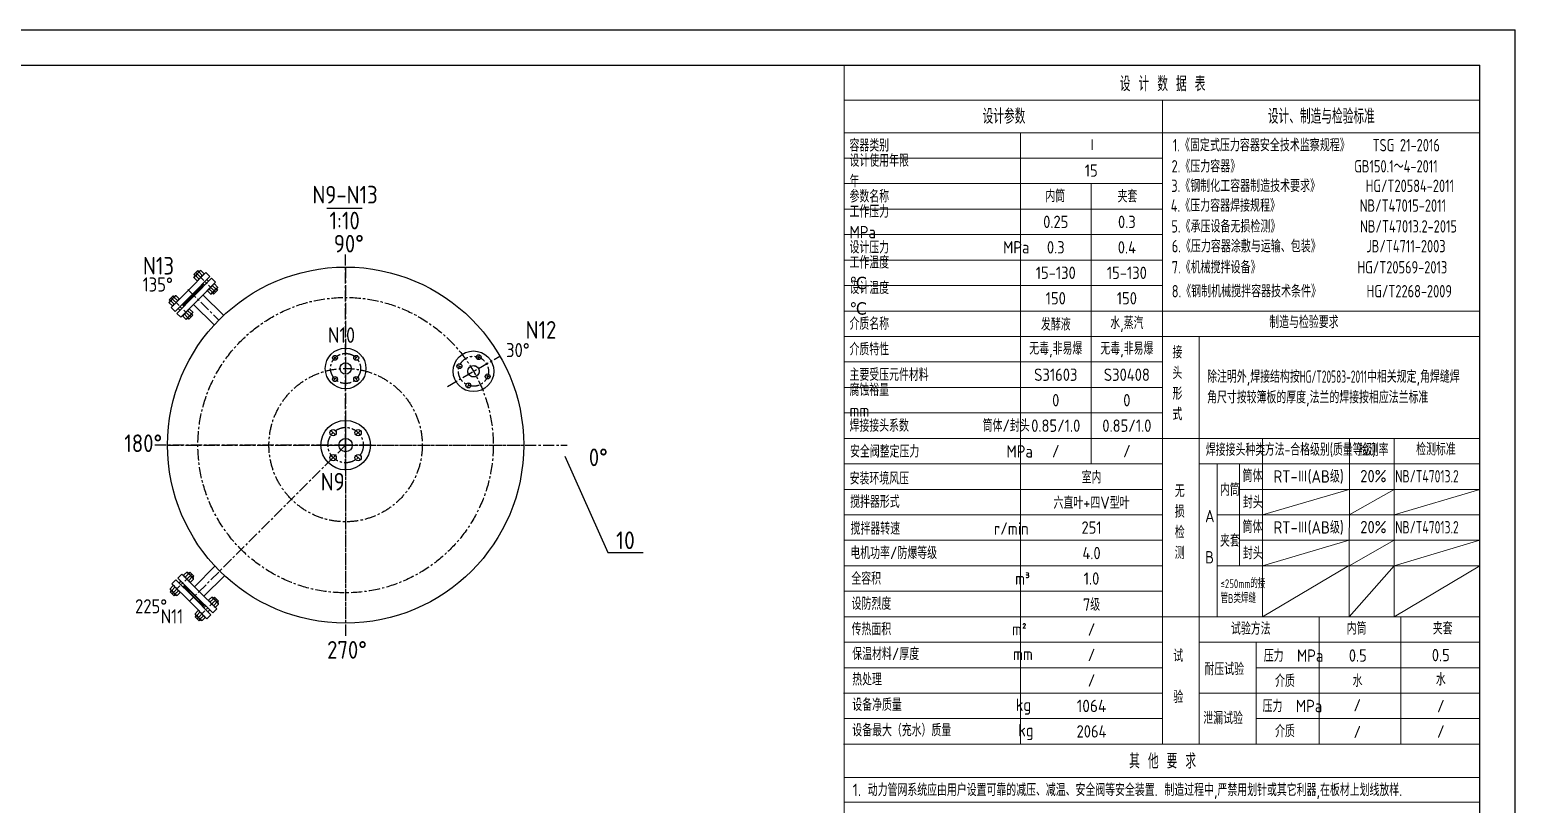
# Model space of a CAD drawing. Header units: millimetres. Extents: x 39049 to 47459, y -4270 to 1670.
# Drawn here: x 43254 to 47459, y -523 to 1670 of the extents above; entities that cross this region are included whole.
import ezdxf
from ezdxf.enums import TextEntityAlignment as Align

# ---------------------------------------------------------------- set-up
doc = ezdxf.new("R2010")
doc.units = ezdxf.units.MM
doc.linetypes.add('CENTER', pattern=[50.8, 31.75, -6.35, 6.35, -6.35])
doc.linetypes.add('DASHED', pattern=[19.05, 12.7, -6.35])
for name, color, linetype in [('00', 4, 'Continuous'), ('item', 7, 'Continuous'), ('LAYER2', 1, 'CENTER'), ('LAYER3', 4, 'Continuous')]:
    doc.layers.add(name, color=color, linetype=linetype)
doc.styles.add('hz', font='gbenor.shx', dxfattribs={"bigfont": 'gbcbig.shx'})
doc.styles.get("Standard").update_dxf_attribs({"font": 'isocp.shx', "width": 0.707, "bigfont": 'hztxt.shx'})

msp = doc.modelspace()

# ---------------------------------------------------------------- linework, layer by layer
for p, q in [((39049.4533, 1669.7429), (47459.4533, 1669.7429)), ((47459.4533, -4270.2571), (47459.4533, 1669.7429)), ((39299.4533, 1569.7429), (47359.4533, 1569.7429)), ((45559.4111, 1569.7429), (47359.4533, 1569.7429)), ((47359.4533, -4170.2571), (47359.4533, 1569.7429)), ((47359.4533, -2090.3331), (47359.4533, 1569.7429)), ((44095.8019, 1164.21), (44195.8019, 1164.21))]:
    msp.add_line(p, q)
at = {"lineweight": 15}
for p, q in [((45559.4116, -1076.8484), (45559.4111, 1569.7429)), ((45559.4112, 1470.3945), (47359.4533, 1470.3945)), ((46461.2822, -352.6082), (46461.2822, 1470.3945)), ((45559.4112, 1378.2744), (47359.4533, 1378.2744)), ((46058.7393, -352.6082), (46058.7393, 1378.2744)), ((45559.4112, 1306.1543), (46461.2822, 1306.1543)), ((45559.4112, 1234.0342), (46461.2822, 1234.0342)), ((46258.7393, 440.713), (46258.7393, 1234.0342)), ((45559.4112, 1161.9141), (46461.2822, 1161.9141)), ((45559.4112, 1089.794), (46461.2822, 1089.794)), ((45559.4112, 1017.6739), (46461.2822, 1017.6739)), ((45559.4112, 945.5538), (46461.2822, 945.5538)), ((45559.4112, 873.4337), (46461.2822, 873.4337)), ((46461.2822, 873.4337), (47359.4533, 873.4337)), ((45559.4112, 801.3135), (46461.2822, 801.3135)), ((46461.2822, 801.3135), (47359.4533, 801.3135)), ((46564.9269, 7.9923), (46564.9269, 801.3135)), ((45559.4112, 729.1934), (46461.2822, 729.1934)), ((45559.4112, 657.0733), (46461.2822, 657.0733)), ((45559.4112, 584.9532), (46461.2822, 584.9532)), ((45559.4112, 512.8331), (46461.2822, 512.8331)), ((46461.2822, 512.8331), (47359.4533, 512.8331)), ((46743.9114, 7.9923), (46743.9114, 512.8331)), ((46989.2235, 7.9923), (46990.063, 512.8331)), ((47116.3997, 7.9923), (47116.3997, 512.8331)), ((45559.4112, 440.713), (46461.2822, 440.713)), ((46564.9269, 440.713), (47359.4533, 440.713)), ((46615.6023, 440.713), (46615.6023, 7.9923)), ((46678.9356, 439.6019), (46678.9356, 152.2326)), ((45559.4112, 368.5929), (46461.2822, 368.5929)), ((46678.9356, 368.5929), (47359.4533, 368.5929)), ((46743.9114, 296.4728), (46989.7032, 368.5929)), ((46989.5833, 296.4728), (47116.3997, 368.5929)), ((47116.3997, 296.4728), (47359.4533, 368.5929)), ((45559.4112, 296.4728), (46461.2822, 296.4728)), ((46615.6023, 296.4728), (47359.4533, 296.4728)), ((45559.4112, 224.3527), (46461.2822, 224.3527)), ((46678.9356, 224.3527), (47359.4533, 224.3527)), ((46743.7914, 152.2326), (46989.5833, 224.3527)), ((46989.4634, 152.2326), (47116.2798, 224.3527)), ((47116.2798, 152.2326), (47359.3334, 224.3527)), ((45559.4112, 152.2326), (46461.2822, 152.2326)), ((46615.6023, 152.2326), (47359.4533, 152.2326)), ((46743.9114, 7.9923), (46987.5278, 152.2326)), ((46989.2235, 7.9923), (47116.2798, 152.2326)), ((47116.3997, 7.9923), (47359.4533, 152.2326)), ((45559.4112, 80.1124), (46461.2822, 80.1124)), ((45559.4112, 7.9923), (46461.2822, 7.9923)), ((46461.2822, 7.9923), (47359.4533, 7.9923)), ((46564.9269, -352.6082), (46564.9269, 7.9923)), ((46904.364, 7.9923), (46904.364, -352.6082)), ((47135.7729, 7.9923), (47135.7729, -352.6082)), ((45559.4112, -64.1278), (46461.2822, -64.1278)), ((45559.4112, -64.1278), (46461.2822, -64.1278)), ((46564.9269, -64.1278), (47359.4533, -64.1278)), ((46564.9269, -64.1278), (47359.4533, -64.1278)), ((46725.7671, -64.1278), (46725.7671, -352.6082)), ((45559.4112, -136.2479), (46461.2822, -136.2479)), ((45559.4112, -136.2479), (46461.2822, -136.2479)), ((46725.7671, -136.2479), (47359.4533, -136.2479)), ((46725.7671, -136.2479), (47359.4533, -136.2479)), ((45557.5612, -208.368), (46461.2822, -208.368)), ((45557.5612, -208.368), (46461.2822, -208.368)), ((46564.9269, -208.368), (47359.4533, -208.368)), ((46564.9269, -208.368), (47359.4533, -208.368)), ((45559.4112, -280.4881), (46461.2822, -280.4881)), ((45559.4112, -280.4881), (46461.2822, -280.4881)), ((46725.7671, -280.4881), (47359.4533, -280.4881)), ((46725.7671, -280.4881), (47359.4533, -280.4881)), ((45557.5612, -352.6082), (47359.4533, -352.6082)), ((45557.5612, -352.6082), (47359.4533, -352.6082)), ((45559.4108, -446.8484), (47359.453, -446.8484)), ((45559.4112, -516.8484), (47359.4533, -516.8484))]:
    msp.add_line(p, q, dxfattribs=at)
at = {"layer": '00', "color": 7}
for p, q in [((43723.5809, 973.9404), (43720.022, 977.4524)), ((43733.1335, 983.6207), (43729.5746, 987.1326)), ((43772.4094, 925.7559), (43775.9683, 922.2439)), ((43781.962, 935.4362), (43785.5209, 931.9242)), ((43653.3412, 902.7619), (43649.7823, 906.2739)), ((43662.8938, 912.4421), (43659.3349, 915.9541)), ((43702.1696, 854.5774), (43705.7286, 851.0654)), ((43711.7222, 864.2577), (43715.2812, 860.7457)), ((43704.5744, 130.0618), (43708.1099, 133.5973)), ((43714.1911, 120.4451), (43717.7266, 123.9806)), ((43656.0669, 81.5542), (43652.5314, 78.0187)), ((43665.6835, 71.9376), (43662.148, 68.402)), ((43775.2851, 59.3511), (43778.8206, 62.8866)), ((43784.9017, 49.7344), (43788.4373, 53.27)), ((43726.7776, 10.8436), (43723.242, 7.308)), ((43736.3942, 1.2269), (43732.8587, -2.3086))]:
    msp.add_line(p, q, dxfattribs=at)
at = {"layer": 'item', "color": 1, "linetype": 'Continuous', "ltscale": 10}
for p, q in [((44768.904, 462.9439), (44890.7965, 189.4119)), ((44890.7965, 189.4119), (44990.7965, 189.4119))]:
    msp.add_line(p, q, dxfattribs=at)
at = {"layer": 'LAYER2'}
for p, q in [((44148.6375, 493.7975), (44148.6375, 1036.1217)), ((43724.7983, 982.2925), (43780.7446, 927.0841)), ((44148.6375, 997.7975), (44148.6375, -10.2025)), ((43702.2025, 934.3443), (43789.8978, 847.8057)), ((43654.5586, 911.114), (43710.5049, 855.9056)), ((44113.6357, 745.7993), (44123.5352, 735.8998)), ((44183.6393, 745.7993), (44173.7398, 735.8998)), ((44436.683, 660.1006), (44585.1143, 745.7975)), ((44464.1213, 719.7275), (44477.277, 714.9392)), ((44527.5661, 749.3123), (44522.7778, 736.1566)), ((44113.6357, 675.7957), (44123.5352, 685.6952)), ((44183.6393, 675.7957), (44173.7398, 685.6952)), ((44557.1509, 685.8675), (44543.9952, 690.6558)), ((44493.7061, 656.2827), (44498.4944, 669.4384)), ((44148.6375, 565.2627), (44148.6375, 493.7975)), ((44106.9182, 535.5168), (44119.6461, 522.7889)), ((44190.3568, 535.5168), (44177.6288, 522.7889)), ((44148.6375, 493.7975), (43606.3133, 493.7975)), ((43644.6375, 493.7975), (44652.6375, 493.7975)), ((44148.6375, 493.7975), (43706.6957, 51.8557)), ((44077.1723, 493.7975), (44148.6375, 493.7975)), ((44106.9182, 452.0782), (44119.6461, 464.8061)), ((44148.6375, 422.3323), (44148.6375, 493.7975)), ((44220.1026, 493.7975), (44148.6375, 493.7975)), ((44148.6375, 493.7975), (44148.6375, -48.5267)), ((44148.6375, 493.7975), (44775.8421, 493.7975)), ((44190.3568, 452.0782), (44177.6288, 464.8061)), ((43657.3397, 73.2104), (43712.9183, 128.789)), ((43728.0504, 2.4997), (43783.6289, 58.0783))]:
    msp.add_line(p, q, dxfattribs=at)
for centre, radius in [((44148.6375, 493.7975), 418), ((44148.6375, 710.7975), 42.5), ((44510.6361, 702.7975), 42.5), ((44148.6375, 493.7975), 217), ((44148.6375, 493.7975), 50)]:
    msp.add_circle(centre, radius, dxfattribs=at)
at = {"layer": 'LAYER3'}
for p, q in [((43752.9396, 982.6207), (43703.7718, 932.7958)), ((43764.3281, 971.3824), (43715.1603, 921.5574)), ((43730.4175, 987.9868), (43719.1791, 976.5982)), ((43722.738, 973.0862), (43719.1791, 976.5982)), ((43719.3883, 968.166), (43719.9293, 970.24)), ((43719.3883, 968.166), (43728.3971, 959.276)), ((43736.7851, 987.3211), (43719.9293, 970.24)), ((43724.2542, 973.0969), (43733.263, 964.2069)), ((43733.9764, 984.4748), (43730.4175, 987.9868)), ((43747.3195, 976.9256), (43730.4637, 959.8445)), ((43733.9859, 982.9587), (43742.9947, 974.0687)), ((43738.8517, 987.8895), (43736.7851, 987.3211)), ((43738.8517, 987.8895), (43747.8605, 978.9996)), ((43747.8605, 978.9996), (43747.3195, 976.9256)), ((43764.3281, 971.3824), (43752.9396, 982.6207)), ((43654.604, 882.9708), (43703.7718, 932.7958)), ((43743.275, 947.2005), (43716.5839, 920.1526)), ((43745.4103, 945.0933), (43718.7192, 918.0454)), ((43769.3106, 966.4656), (43720.1428, 916.6406)), ((43728.3971, 959.276), (43730.4637, 959.8445)), ((43780.6992, 955.2272), (43731.5314, 905.4023)), ((43743.275, 947.2005), (43741.8514, 948.6053)), ((43745.4103, 945.0933), (43743.275, 947.2005)), ((43744.661, 951.4524), (43749.6435, 946.5356)), ((43745.4103, 945.0933), (43746.8339, 943.6885)), ((43755.8994, 962.841), (43760.8819, 957.9242)), ((43757.6823, 930.377), (43758.2233, 932.451)), ((43766.6911, 921.487), (43757.6823, 930.377)), ((43775.0792, 949.5321), (43758.2233, 932.451)), ((43771.557, 926.4179), (43762.5482, 935.3079)), ((43785.6136, 939.1366), (43768.7578, 922.0555)), ((43769.3106, 966.4656), (43780.6992, 955.2272)), ((43781.2887, 936.2797), (43772.2799, 945.1697)), ((43777.1458, 950.1006), (43775.0792, 949.5321)), ((43786.3638, 932.7784), (43775.1254, 921.3898)), ((43786.1546, 941.2106), (43777.1458, 950.1006)), ((43782.8048, 936.2903), (43786.3638, 932.7784)), ((43786.1546, 941.2106), (43785.6136, 939.1366)), ((43648.9394, 905.4197), (43660.1777, 916.8083)), ((43652.4983, 901.9077), (43648.9394, 905.4197)), ((43649.1486, 896.9875), (43649.6896, 899.0614)), ((43649.1486, 896.9875), (43658.1574, 888.0975)), ((43649.6896, 899.0614), (43666.5454, 916.1426)), ((43654.0144, 901.9184), (43663.0232, 893.0284)), ((43658.1574, 888.0975), (43660.224, 888.666)), ((43663.7367, 913.2963), (43660.1777, 916.8083)), ((43660.224, 888.666), (43677.0798, 905.7471)), ((43663.7461, 911.7801), (43672.7549, 902.8902)), ((43665.9925, 871.7325), (43715.1603, 921.5574)), ((43668.612, 916.711), (43666.5454, 916.1426)), ((43668.612, 916.711), (43677.6208, 907.8211)), ((43670.975, 866.8157), (43720.1428, 916.6406)), ((43677.6208, 907.8211), (43677.0798, 905.7471)), ((43682.3636, 855.5773), (43731.5314, 905.4023)), ((43685.6596, 891.6624), (43690.6421, 886.7457)), ((43689.8928, 893.1048), (43688.4692, 894.5096)), ((43689.8928, 893.1048), (43716.5839, 920.1526)), ((43692.0282, 890.9976), (43689.8928, 893.1048)), ((43692.0282, 890.9976), (43718.7192, 918.0454)), ((43692.0282, 890.9976), (43693.4517, 889.5928)), ((43718.1858, 891.8784), (43776.5522, 834.2818)), ((43744.8769, 918.9262), (43803.2433, 861.3296)), ((43766.6911, 921.487), (43768.7578, 922.0555)), ((43771.5665, 924.9018), (43775.1254, 921.3898)), ((43665.9925, 871.7325), (43654.604, 882.9708)), ((43670.975, 866.8157), (43682.3636, 855.5773)), ((43674.4213, 880.2739), (43679.4038, 875.3571)), ((43687.4426, 859.1985), (43687.9836, 861.2725)), ((43696.4514, 850.3085), (43687.4426, 859.1985)), ((43687.9836, 861.2725), (43704.8394, 878.3536)), ((43701.3173, 855.2394), (43692.3085, 864.1294)), ((43696.4514, 850.3085), (43698.518, 850.877)), ((43698.518, 850.877), (43715.3738, 867.9581)), ((43701.3268, 853.7233), (43704.8857, 850.2113)), ((43711.049, 865.1012), (43702.0402, 873.9912)), ((43706.906, 878.9221), (43704.8394, 878.3536)), ((43704.8857, 850.2113), (43716.124, 861.5998)), ((43715.9148, 870.0321), (43706.906, 878.9221)), ((43712.5651, 865.1118), (43716.124, 861.5998)), ((43715.9148, 870.0321), (43715.3738, 867.9581)), ((43673.4617, 117.6167), (43684.7754, 128.9304)), ((43684.7754, 128.9304), (43734.2729, 79.4329)), ((43698.828, 134.2926), (43689.8784, 125.343)), ((43703.7265, 129.3941), (43694.7769, 120.4445)), ((43698.828, 134.2926), (43700.8983, 133.7379)), ((43700.8983, 133.7379), (43717.8672, 116.769)), ((43703.7259, 130.9103), (43707.2614, 134.4458)), ((43707.2614, 134.4458), (43718.5751, 123.1321)), ((43720.8379, 92.8679), (43778.8206, 150.8507)), ((43651.836, 87.3007), (43660.7856, 96.2503)), ((43651.836, 87.3007), (43652.3908, 85.2303)), ((43652.3908, 85.2303), (43669.3596, 68.2615)), ((43656.7345, 82.4022), (43665.6841, 91.3518)), ((43668.512, 112.6669), (43657.1983, 101.3532)), ((43657.1983, 101.3532), (43706.6957, 51.8557)), ((43660.7856, 96.2503), (43662.856, 95.6955)), ((43662.856, 95.6955), (43679.8248, 78.7267)), ((43668.512, 112.6669), (43718.0094, 63.1695)), ((43673.4617, 117.6167), (43722.9592, 68.1192)), ((43676.9972, 104.1816), (43681.947, 109.1314)), ((43688.311, 92.8679), (43693.2607, 97.8177)), ((43689.8784, 125.343), (43690.4331, 123.2727)), ((43690.4331, 123.2727), (43707.402, 106.3038)), ((43692.5536, 91.4537), (43691.1394, 90.0395)), ((43694.6749, 93.575), (43692.5536, 91.4537)), ((43692.5536, 91.4537), (43719.4237, 64.5837)), ((43694.6749, 93.575), (43696.0891, 94.9893)), ((43694.6749, 93.575), (43721.545, 66.705)), ((43713.5234, 119.5972), (43704.5738, 110.6476)), ((43709.4723, 105.7491), (43707.402, 106.3038)), ((43718.4219, 114.6987), (43709.4723, 105.7491)), ((43715.0396, 119.5966), (43718.5751, 123.1321)), ((43718.4219, 114.6987), (43717.8672, 116.769)), ((43747.7079, 65.9979), (43805.6907, 123.9806)), ((43655.2184, 82.4028), (43651.6828, 78.8672)), ((43651.6828, 78.8672), (43662.9965, 67.5535)), ((43666.5321, 71.0891), (43662.9965, 67.5535)), ((43666.5315, 72.6052), (43675.4811, 81.5548)), ((43671.43, 67.7067), (43669.3596, 68.2615)), ((43671.43, 67.7067), (43680.3796, 76.6563)), ((43680.3796, 76.6563), (43679.8248, 78.7267)), ((43756.1932, 2.3583), (43706.6957, 51.8557)), ((43767.5069, 13.672), (43718.0094, 63.1695)), ((43746.2937, 37.7136), (43719.4237, 64.5837)), ((43748.415, 39.8349), (43721.545, 66.705)), ((43772.4567, 18.6217), (43722.9592, 68.1192)), ((43783.7704, 29.9354), (43734.2729, 79.4329)), ((43769.5387, 63.5819), (43760.5891, 54.6323)), ((43760.5891, 54.6323), (43761.1438, 52.562)), ((43778.1127, 35.5932), (43761.1438, 52.562)), ((43774.4371, 58.6834), (43765.4875, 49.7339)), ((43769.5387, 63.5819), (43771.609, 63.0272)), ((43788.5778, 46.0583), (43771.609, 63.0272)), ((43774.4366, 60.1996), (43777.9721, 63.7351)), ((43784.2341, 48.8865), (43775.2845, 39.9369)), ((43789.2858, 52.4214), (43777.9721, 63.7351)), ((43789.1326, 43.988), (43780.183, 35.0384)), ((43785.7503, 48.8859), (43789.2858, 52.4214)), ((43789.1326, 43.988), (43788.5778, 46.0583)), ((43725.929, 11.6921), (43722.3935, 8.1565)), ((43733.7072, -3.1572), (43722.3935, 8.1565)), ((43722.5467, 16.59), (43731.4963, 25.5396)), ((43722.5467, 16.59), (43723.1015, 14.5196)), ((43740.0703, -2.4492), (43723.1015, 14.5196)), ((43727.4452, 11.6915), (43736.3948, 20.6411)), ((43731.4963, 25.5396), (43733.5666, 24.9848)), ((43750.5355, 8.016), (43733.5666, 24.9848)), ((43737.2427, 0.3784), (43733.7072, -3.1572)), ((43737.2422, 1.8945), (43746.1918, 10.8441)), ((43742.1407, -3.0039), (43751.0902, 5.9456)), ((43746.2937, 37.7136), (43744.8795, 36.2994)), ((43748.415, 39.8349), (43746.2937, 37.7136)), ((43747.7079, 33.471), (43752.6577, 38.4207)), ((43748.415, 39.8349), (43749.8292, 41.2491)), ((43751.0902, 5.9456), (43750.5355, 8.016)), ((43767.5069, 13.672), (43756.1932, 2.3583)), ((43759.0216, 22.1573), (43763.9714, 27.107)), ((43772.4567, 18.6217), (43783.7704, 29.9354)), ((43780.183, 35.0384), (43778.1127, 35.5932)), ((43742.1407, -3.0039), (43740.0703, -2.4492))]:
    msp.add_line(p, q, dxfattribs=at)
for centre, radius in [((44148.6375, 493.7975), 504), ((44148.6375, 710.7975), 57.5), ((44510.6361, 702.7975), 57.5), ((44118.5854, 740.8495), 7), ((44148.6375, 710.7975), 16), ((44178.6895, 740.8495), 7), ((44470.6992, 717.3333), 7), ((44510.6361, 702.7975), 16), ((44525.1719, 742.7344), 7), ((44118.5854, 680.7454), 7), ((44178.6895, 680.7454), 7), ((44550.573, 688.2616), 7), ((44496.1002, 662.8605), 7), ((44148.6375, 493.7975), 70), ((44113.2821, 529.1528), 9), ((44148.6375, 493.7975), 19), ((44183.9928, 529.1528), 9), ((44113.2821, 458.4421), 9), ((44183.9928, 458.4421), 9)]:
    msp.add_circle(centre, radius, dxfattribs=at)
at = {"layer": 'LAYER3', "linetype": 'DASHED'}
msp.add_circle((44510.6361, 702.7975), 16, dxfattribs=at)
at = {"layer": 'LAYER3'}
for centre, radius, start, end in [((43725.424, 967.0761), 6.1334, 100.996097, 160.9960944), ((43744.6755, 962.6774), 22.9259, 117.792391, 152.9682985), ((43722.5733, 984.4881), 22.9259, 297.792391, 332.9682985), ((43740.0216, 981.8688), 6.1334, 109.764595, 169.7645925), ((43741.8248, 980.0894), 6.1334, 280.996097, 340.9960944), ((43727.2272, 965.2967), 6.1334, 289.764595, 349.7645925), ((43763.7181, 929.2872), 6.1334, 100.996097, 160.9960944), ((43782.9695, 924.8885), 22.9259, 117.792391, 152.9682985), ((43765.5213, 927.5078), 6.1334, 289.764595, 349.7645925), ((43760.8674, 946.6991), 22.9259, 297.792391, 332.9682985), ((43778.3157, 944.0798), 6.1334, 109.764595, 169.7645925), ((43780.1188, 942.3005), 6.1334, 280.996097, 340.9960944), ((43655.1843, 895.8976), 6.1334, 100.996097, 160.9960944), ((43674.4358, 891.4989), 22.9259, 117.792391, 152.9682985), ((43656.9875, 894.1182), 6.1334, 289.764595, 349.7645925), ((43652.3336, 913.3096), 22.9259, 297.792391, 332.9682985), ((43669.7819, 910.6903), 6.1334, 109.764595, 169.7645925), ((43671.5851, 908.9109), 6.1334, 280.996097, 340.9960944), ((43693.4784, 858.1086), 6.1334, 100.996097, 160.9960944), ((43712.7298, 853.71), 22.9259, 117.792391, 152.9682985), ((43695.2815, 856.3293), 6.1334, 289.764595, 349.7645925), ((43690.6276, 875.5206), 22.9259, 297.792391, 332.9682985), ((43708.0759, 872.9013), 6.1334, 109.764595, 169.7645925), ((43709.8791, 871.1219), 6.1334, 280.996097, 340.9960944), ((43697.6981, 128.2642), 6.1334, 10.6157522, 70.6157497), ((43693.1717, 109.0424), 22.9259, 27.4120463, 62.5879537), ((43657.8644, 88.4306), 6.1334, 199.3842503, 259.3842478), ((43659.6557, 90.2219), 6.1334, 10.6157522, 70.6157497), ((43655.1293, 71), 22.9259, 27.4120463, 62.5879537), ((43695.9068, 126.4729), 6.1334, 199.3842503, 259.3842478), ((43715.1286, 130.9993), 22.9259, 207.4120463, 242.5879537), ((43710.6022, 111.7775), 6.1334, 190.6157522, 250.6157497), ((43712.3935, 113.5688), 6.1334, 19.3842503, 79.3842478), ((43677.0863, 92.9569), 22.9259, 207.4120463, 242.5879537), ((43672.5599, 73.7351), 6.1334, 190.6157522, 250.6157497), ((43674.3512, 75.5264), 6.1334, 19.3842503, 79.3842478), ((43766.6174, 55.7622), 6.1334, 199.3842503, 259.3842478), ((43785.8393, 60.2886), 22.9259, 207.4120463, 242.5879537), ((43768.4088, 57.5535), 6.1334, 10.6157522, 70.6157497), ((43763.8824, 38.3317), 22.9259, 27.4120463, 62.5879537), ((43783.1042, 42.8581), 6.1334, 19.3842503, 79.3842478), ((43728.5751, 17.7199), 6.1334, 199.3842503, 259.3842478), ((43747.7969, 22.2463), 22.9259, 207.4120463, 242.5879537), ((43730.3664, 19.5112), 6.1334, 10.6157522, 70.6157497), ((43725.84, 0.2894), 22.9259, 27.4120463, 62.5879537), ((43743.2705, 3.0244), 6.1334, 190.6157522, 250.6157497), ((43745.0619, 4.8157), 6.1334, 19.3842503, 79.3842478), ((43781.3129, 41.0668), 6.1334, 190.6157522, 250.6157497)]:
    msp.add_arc(centre, radius, start, end, dxfattribs=at)

# ---------------------------------------------------------------- texts
at = {"linetype": 'Continuous', "style": 'hz'}
for s, height, p in [('N9-N13', 50, (44146.9311, 1202.8595)), ('1:10', 50, (44145.8019, 1129.4506)), ('90%%D', 50, (44157.6422, 1064.0308)), ('N13', 50, (43618.9349, 1001.6965)), ('135%%D', 40, (43616.9797, 948.5892)), ('N12', 50, (44701.6262, 820.0937)), ('30%%D', 40, (44636.2792, 762.8361)), ('180%%D', 50, (43575.7249, 499.1518)), ('0%%D', 50, (44863.8635, 459.1463)), ('N9', 50, (44112.0873, 390.2996)), ('225%%D', 40, (43598.0596, 37.6619)), ('N11', 40, (43657.1883, 9.2392)), ('270%%D', 50, (44152.5625, -85.8254))]:
    msp.add_text(s, height=height, dxfattribs=at).set_placement(p, align=Align.MIDDLE)
at = {"lineweight": 15, "style": 'hz'}
for s, p in [('0.25', (46158.7393, 1125.854)), ('0.3', (46360.0108, 1125.854)), ('0.3', (46158.7393, 1053.7339)), ('0.4', (46360.0108, 1053.7339)), ('15-130', (46158.7393, 981.6138)), ('15-130', (46360.0108, 981.6138)), ('150', (46158.7393, 909.4937)), ('150', (46360.0108, 909.4937)), ('发酵液', (46158.7393, 837.3736)), ('水,蒸汽', (46360.0108, 837.3736)), ('无毒,非易爆', (46158.7393, 765.2535)), ('无毒,非易爆', (46360.0108, 765.2535)), ('S31603', (46158.7393, 693.1334)), ('S30408', (46360.0108, 693.1334)), ('0', (46158.7393, 621.0133)), ('0', (46360.0108, 621.0133)), ('0.85/1.0', (46158.7393, 548.8932)), ('0.85/1.0', (46360.0108, 548.8932)), ('/', (46158.7393, 476.773)), ('/', (46360.0108, 476.773)), ('室内', (46260.0108, 404.6529)), ('六直叶+四V型叶', (46260.0108, 332.5328)), ('251', (46260.0108, 260.4127)), ('4.0', (46260.0108, 188.2926)), ('1.0', (46260.0108, 116.1725)), ('7级', (46260.0108, 44.0524)), ('/', (46260.0108, -28.0677)), ('/', (46260.0108, -100.1878)), ('/', (46260.0108, -172.3079)), ('2064', (46260.0108, -316.5482))]:
    msp.add_text(s, height=35, dxfattribs=at).set_placement(p, align=Align.MIDDLE)
at = {"color": 4, "lineweight": 15, "style": 'hz'}
msp.add_text('N10', height=44, dxfattribs=at).set_placement((44137.1779, 805.3534), align=Align.MIDDLE)
msp.add_text('N10', height=44, dxfattribs=at).set_placement((44137.1779, 805.3534), align=Align.MIDDLE)
at = {"lineweight": 15, "style": 'hz'}
for s, p in [('安装环境风压', (45575.2179, 381.9381)), ('搅拌器形式', (45576.7271, 316.1268)), ('搅拌器转速              r/min', (45578.0937, 240.1696)), ('电机功率/防爆等级', (45577.2679, 171.1809)), ('设防烈度', (45580.8888, 27.5038)), ('传热面积                  m² ', (45580.8888, -44.6163)), ('1. 动力管网系统应由用户设置可靠的减压、减温、安全阀等安全装置. 制造过程中,严禁用划针或其它利器,在板材上划线放样.', (45583.9834, -499.6477))]:
    msp.add_text(s, height=35, dxfattribs=at).set_placement(p)
at = {"color": 0, "ltscale": 7}
msp.add_text('1064', height=35, dxfattribs=at).set_placement((46260.0108, -244.4281), align=Align.MIDDLE)
at = {"lineweight": 15, "style": 'hz'}
for s, insert, char_height, width, attachment_point in [('设 计 数 据 表', (46461.2822, 1516.4546), 42, 1796.342154, 5), ('设计参数', (46012.1967, 1424.3345), 42, 898.171077, 5), ('设计、制造与检验标准', (46910.3678, 1424.3345), 42, 898.171077, 5), ('容器类别', (45574.9371, 1342.2144), 35, 470.992559, 4), ('Ⅰ', (46261.9114, 1343.2398), 35, 203.276265, 5), ('{\\W0.85;1.《固定式压力容器安全技术监察规程》    TSG 21-2016}', (46490.2551, 1360.3849), 35, 1006.65, 1), ('{\\W0.85;2.《压力容器》                    GB150.1～4-2011}', (46486.5552, 1300.6296), 35, 1006.65, 1), ('设计使用年限                年', (45574.9371, 1270.0943), 35, 470.992559, 4), ('15', (46259.1969, 1271.1197), 35, 203.276265, 5), ('内筒', (46157.1869, 1198.9996), 35, 203.276265, 5), ('{\\W0.85;3.《钢制化工容器制造技术要求》        HG/T20584-2011}', (46485.8152, 1245.3107), 35, 1006.65, 1), ('参数名称', (45574.9371, 1197.9742), 35, 470.992559, 4), ('夹套', (46361.6121, 1198.1918), 35, 187.697376, 5), ('{\\W0.85;4.《压力容器焊接规程》              NB/T47015-2011}', (46484.3352, 1189.4655), 35, 1006.65, 1), ('工作压力                 MPa', (45574.9371, 1125.854), 35, 470.992559, 4), ('{\\W0.85;5.《承压设备无损检测》              NB/T47013.2-2015}', (46485.9344, 1130.5718), 35, 1006.65, 1), ('设计压力                 MPa', (45574.9371, 1053.7339), 35, 491.922405, 4), ('{\\W0.85;6.《压力容器涂敷与运输、包装》        JB/T4711-2003}', (46487.1398, 1074.4918), 35, 1006.65, 1), ('{\\W0.85;7.《机械搅拌设备》                 HG/T20569-2013}', (46487.1398, 1014.7397), 35, 1006.65, 1), ('工作温度                   ℃', (45574.9371, 981.6138), 35, 491.922405, 4), ('设计温度                   ℃', (45574.9371, 909.4937), 35, 491.922402, 4), ('{\\W0.85;8.《钢制机械搅拌容器技术条件》        HG/T2268-2009}', (46487.1398, 947.0207), 35, 1006.65, 1), ('介质名称', (45574.9371, 837.3736), 35, 470.992559, 4), ('制造与检验要求', (46763.1625, 859.7241), 35, 1006.65, 1), ('介质特性', (45574.9371, 765.2535), 35, 470.992559, 4), ('接\\P头\\P形\\P式', (46489.0532, 668.9128), 35, 470.992559, 4), ('主要受压元件材料', (45574.9371, 693.1334), 35, 470.992559, 4), ('除注明外,焊接结构按{\\W0.65;HG/T20583-2011}中相关规定,角焊缝焊角尺寸按较簿板的厚度,法兰的焊接按相应法兰标准', (46587.0982, 654.3725), 35, 739.31418, 4), ('腐蚀裕量                  mm', (45574.9371, 621.0133), 35, 470.992559, 4), ('焊接接头系数           筒体/封头 ', (45574.9371, 548.8932), 35, 519.889846, 4), ('安全阀整定压力             MPa', (45576.4179, 475.9205), 35, 519.889846, 4), ('焊接接头种类 ', (46583.5723, 480.7797), 35, 418.660052, 4), ('{\\W0.8;方法-合格级别(质量等级)}', (46750.2235, 479.4664), 35, 418.660052, 4), ('检测率', (47016.6959, 480.7797), 35, 418.660052, 4), ('检测标准', (47178.7784, 482.1963), 35, 418.660052, 4), ('筒体', (46687.4369, 406.7815), 35, 470.992559, 4), ('RT-Ⅲ(AB级)', (46775.1461, 403.3697), 35, 470.992559, 4), ('20%', (47020.687, 406.1055), 35, 470.992559, 4), ('{\\W0.8;NB/T47013.2}', (47119.6892, 405.592), 35, 388.888889, 4), ('无\\P损\\P检\\P测', (46495.7199, 276.5691), 35, 470.992559, 4), ('内筒', (46623.5723, 367.6695), 35, 470.992559, 4), ('封头', (46688.548, 332.4392), 35, 470.992559, 4), ('A\\P\\PB', (46581.3005, 234.6014), 35, 433.344251, 4), ('筒体', (46687.4369, 262.5413), 35, 418.660052, 4), ('RT-Ⅲ(AB级)', (46775.1461, 259.1295), 35, 470.992559, 4), ('20%', (47020.687, 261.8652), 35, 470.992559, 4), ('{\\W0.8;NB/T47013.2}', (47119.6892, 261.3517), 35, 388.888889, 4), ('夹套', (46623.5723, 223.4293), 35, 418.660052, 4), ('封头', (46688.548, 188.199), 35, 470.992559, 4), ('全容积                    m³', (45580.1054, 116.1725), 35, 491.922405, 4), ('{\\H0.7143x;\\W0.85;≤250mm的接\\P管B类焊缝\\H1.4x; }  ', (46625.0848, 80.3055), 35, 384.782192, 4), (' 试验方法', (46635.778, -25.6184), 35, 470.992559, 4), ('内筒', (46982.4745, -24.9947), 35, 470.992559, 4), ('夹套', (47226.0888, -25.0241), 35, 470.992559, 4), ('保温材料/厚度              mm', (45582.6661, -97.267), 35, 491.922405, 4), ('试\\P\\P验', (46491.5132, -160.8365), 35, 470.992559, 4), ('    压力  MPa', (46671.5739, -102.1943), 35, 470.992559, 4), ('0.5', (47248.6804, -100.6039), 35, 470.992559, 5), ('耐压试验', (46579.691, -140.0742), 35, 470.992559, 4), ('0.5', (47013.707, -101.7412), 35, 470.992559, 5), ('热处理', (45582.6661, -169.3872), 35, 491.922405, 4), ('  介质', (46741.61, -173.602), 35, 470.992559, 4), ('水', (47013.0128, -173.2041), 35, 470.992559, 5), ('水', (47248.6804, -169.3802), 35, 470.992559, 5), ('设备净质量                 kg', (45582.8562, -246.4815), 35, 491.922405, 4), ('    压力  MPa', (46668.4131, -244.7679), 35, 470.992559, 4), ('/', (47012.1509, -242.7232), 35, 470.992559, 5), ('/', (47248.6804, -244.9587), 35, 470.992559, 5), ('设备最大（充水）质量          kg', (45582.8562, -318.6016), 35, 651.679476, 4), ('泄漏试验', (46576.3577, -278.8611), 35, 470.992559, 4), ('  介质', (46741.61, -315.8242), 35, 470.992559, 4), ('/', (47012.1509, -318.3311), 35, 470.992559, 5), ('/', (47248.6804, -316.9643), 35, 470.992559, 5), ('其 他 要 求', (46461.2822, -400.7884), 42, 1796.342154, 5)]:
    msp.add_mtext(s, dxfattribs=dict(at, insert=insert, char_height=char_height, width=width, attachment_point=attachment_point))
at = {"layer": 'item', "color": 7, "ltscale": 10}
msp.add_text('10', height=50, dxfattribs=at).set_placement((44940.7965, 224.4119), align=Align.MIDDLE)

doc.saveas('drawing.dxf')
